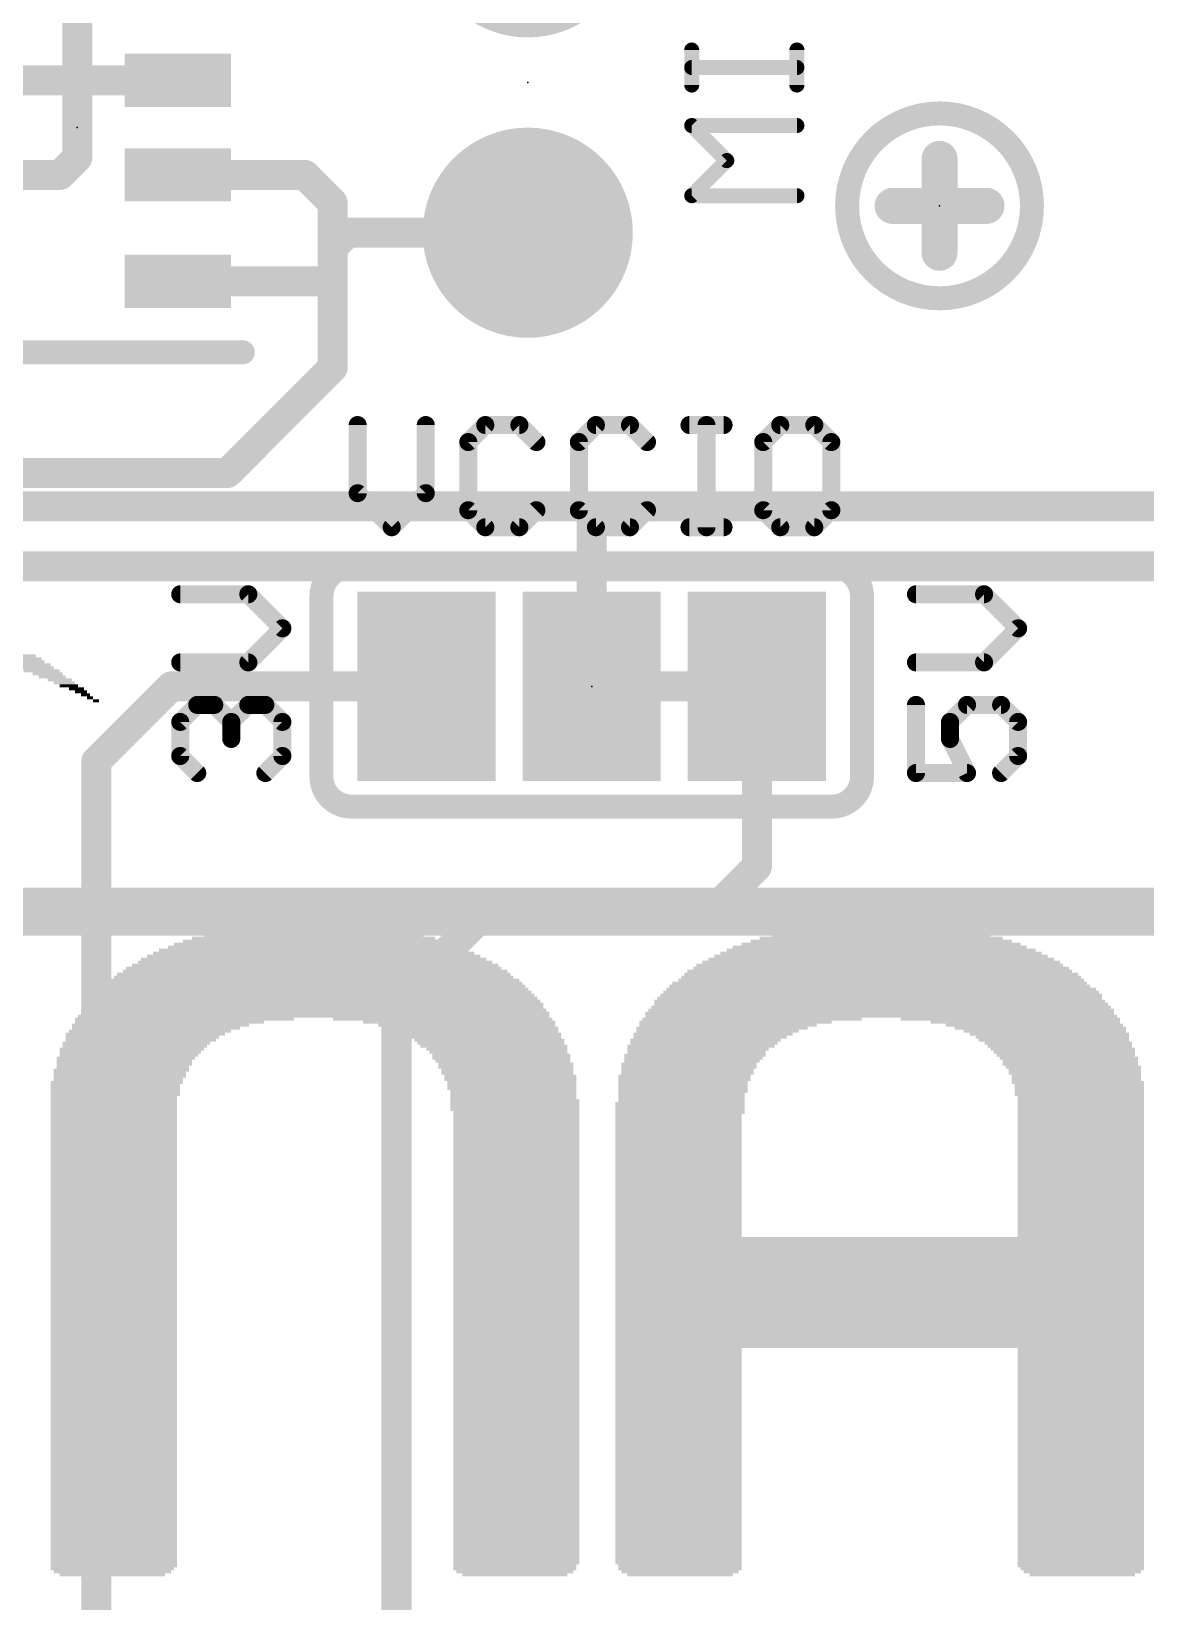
# Model space of a CAD drawing. Extents: x -0.1 to 68.7, y -0.1 to 53.5.
# Drawn here: x 35.01 to 44.44, y 7.88 to 21.16 of the extents above; entities that cross this region are included whole.
import ezdxf

# ---------------------------------------------------------------- set-up
doc = ezdxf.new("R2010")
doc.units = 0
for name, color, linetype in [('1', 12, 'CONTINUOUS'), ('16', 132, 'CONTINUOUS'), ('17', 110, 'CONTINUOUS'), ('21', 40, 'CONTINUOUS'), ('23', 53, 'CONTINUOUS')]:
    doc.layers.add(name, color=color, linetype=linetype)

# ---------------------------------------------------------------- blocks, each defined once
blk = doc.blocks.new('RECT')
blk.add_solid([(-0.5, -0.5), (0.5, -0.5), (-0.5, 0.5), (0.5, 0.5)])
blk = doc.blocks.new('ROUNDP')
at = {"const_width": 0.5}
blk.add_lwpolyline([(0, -0.25, 1), (0, 0.25, 1), (0, -0.25)], format="xyb", dxfattribs=at)

msp = doc.modelspace()

# ---------------------------------------------------------------- linework, layer by layer
at = {"layer": '1', "const_width": 0.254}
for points in [[(35.4, 20.728), (35.4, 21.49)], [(34.55, 20.747), (35.381, 20.747)], [(35.381, 20.747), (35.4, 20.728)], [(35.419, 20.747), (35.4, 20.728)], [(35.4, 20.093), (35.4, 20.728)], [(36.25, 20.747), (35.419, 20.747)], [(35.254, 19.947), (35.4, 20.093)], [(34.55, 19.947), (35.254, 19.947)], [(36.25, 19.947), (37.324, 19.947)], [(37.559, 19.712), (37.324, 19.947)], [(37.559, 19.331), (37.559, 19.712)], [(37.686, 19.458), (37.559, 19.331)], [(39.21, 19.458), (37.686, 19.458)], [(37.559, 19.077), (37.559, 19.331)], [(36.25, 19.047), (37.529, 19.047)], [(37.529, 19.047), (37.559, 19.077)], [(37.559, 18.315), (37.559, 19.077)], [(36.67, 17.426), (37.559, 18.315)], [(29.177, 17.426), (36.67, 17.426)], [(39.751, 17.018), (39.878, 17.145)], [(39.878, 17.145), (46.101, 17.145)], [(39.751, 15.621), (39.751, 17.018)], [(35.56, 14.986), (36.195, 15.621)], [(36.195, 15.621), (38.354, 15.621)], [(39.878, 15.621), (41.275, 15.621)], [(41.148, 14.097), (41.148, 15.621)], [(35.56, 6.35), (35.56, 14.986)], [(40.767, 13.716), (41.148, 14.097)], [(38.1, 12.954), (38.862, 13.716)], [(38.862, 13.716), (40.767, 13.716)], [(38.1, 6.35), (38.1, 12.954)]]:
    msp.add_lwpolyline(points, dxfattribs=at)
at = {"layer": '1', "const_width": 0.127}
for points in [[(35.4259, 20.7919, 1), (35.3361, 20.7021)], [(35.4635, 20.728, 1), (35.3365, 20.728)], [(35.419, 20.8105, 1), (35.419, 20.6835)], [(35.4639, 20.7021, 1), (35.3741, 20.7919)], [(35.381, 20.6835, 1), (35.381, 20.8105)], [(36.25, 20.6835, 1), (36.25, 20.8105)], [(35.3551, 20.7729, 1), (35.4449, 20.6831)], [(35.3365, 20.728, 1), (35.4635, 20.728)], [(35.3551, 20.6831, 1), (35.4449, 20.7729)], [(35.4449, 20.0481, 1), (35.3551, 20.1379)], [(35.2091, 19.9919, 1), (35.2989, 19.9021)], [(35.254, 19.8835, 1), (35.254, 20.0105)], [(35.3365, 20.093, 1), (35.4635, 20.093)], [(36.25, 20.0105, 1), (36.25, 19.8835)], [(37.3689, 19.9919, 1), (37.2791, 19.9021)], [(37.324, 19.8835, 1), (37.324, 20.0105)], [(37.6225, 19.712, 1), (37.4955, 19.712)], [(37.5141, 19.6671, 1), (37.6039, 19.7569)], [(37.686, 19.5215, 1), (37.686, 19.3945)], [(37.7309, 19.4131, 1), (37.6411, 19.5029)], [(39.21, 19.3945, 1), (39.21, 19.5215)], [(37.6225, 19.331, 1), (37.4955, 19.331)], [(37.5141, 19.3759, 1), (37.6039, 19.2861)], [(37.4955, 19.331, 1), (37.6225, 19.331)], [(36.25, 19.1105, 1), (36.25, 18.9835)], [(37.4841, 19.0919, 1), (37.5739, 19.0021)], [(37.6225, 19.077, 1), (37.4955, 19.077)], [(37.4955, 19.077, 1), (37.6225, 19.077)], [(37.6039, 19.0321, 1), (37.5141, 19.1219)], [(37.529, 18.9835, 1), (37.529, 19.1105)], [(37.4955, 18.315, 1), (37.6225, 18.315)], [(37.6039, 18.2701, 1), (37.5141, 18.3599)], [(36.6251, 17.4709, 1), (36.7149, 17.3811)], [(36.67, 17.3625, 1), (36.67, 17.4895)], [(39.878, 17.2085, 1), (39.878, 17.0815)], [(39.9229, 17.1001, 1), (39.8331, 17.1899)], [(39.8145, 17.018, 1), (39.6875, 17.018)], [(39.7061, 17.0629, 1), (39.7959, 16.9731)], [(36.195, 15.6845, 1), (36.195, 15.5575)], [(36.2399, 15.5761, 1), (36.1501, 15.6659)], [(38.354, 15.5575, 1), (38.354, 15.6845)], [(39.6875, 15.621, 1), (39.8145, 15.621)], [(39.878, 15.6845, 1), (39.878, 15.5575)], [(41.2115, 15.621, 1), (41.0845, 15.621)], [(41.275, 15.5575, 1), (41.275, 15.6845)], [(35.6235, 14.986, 1), (35.4965, 14.986)], [(35.5151, 15.0309, 1), (35.6049, 14.9411)], [(41.1929, 14.0521, 1), (41.1031, 14.1419)], [(41.0845, 14.097, 1), (41.2115, 14.097)], [(38.862, 13.7795, 1), (38.862, 13.6525)], [(38.9069, 13.6711, 1), (38.8171, 13.7609)], [(40.7221, 13.7609, 1), (40.8119, 13.6711)], [(40.767, 13.6525, 1), (40.767, 13.7795)], [(38.1635, 12.954, 1), (38.0365, 12.954)], [(38.0551, 12.9989, 1), (38.1449, 12.9091)]]:
    msp.add_lwpolyline(points, format="xyb", dxfattribs=at)
at = {"layer": '16'}
for points, const_width in [([(49.53, 17.145), (29.845, 17.145)], 0.254), ([(47.117, 16.637), (29.591, 16.637)], 0.254), ([(58.801, 13.716), (32.385, 13.716)], 0.4064)]:
    msp.add_lwpolyline(points, dxfattribs=dict(at, const_width=const_width))
at = {"layer": '21'}
for points, const_width in [([(40.5967, 20.7067), (40.5967, 21.0032)], 0.127), ([(41.4865, 20.7067), (41.4865, 21.0032)], 0.127), ([(41.4865, 20.855), (40.5967, 20.855)], 0.127), ([(40.8933, 20.0677), (40.5967, 20.3643)], 0.127), ([(40.5967, 20.3643), (41.4865, 20.3643)], 0.127), ([(42.693, 19.2882), (42.693, 20.0819)], 0.3048), ([(40.5967, 19.7711), (40.8933, 20.0677)], 0.127), ([(41.4865, 19.7711), (40.5967, 19.7711)], 0.127), ([(43.0898, 19.685), (42.2962, 19.685)], 0.3048), ([(36.8, 18.447), (34, 18.447)], 0.2032), ([(37.7713, 17.8315), (37.7713, 17.2553)], 0.1524), ([(38.3475, 17.2553), (38.3475, 17.8315)], 0.1524), ([(38.8509, 17.8315), (38.7068, 17.6875)], 0.1524), ([(39.139, 17.8315), (38.8509, 17.8315)], 0.1524), ([(39.2831, 17.6875), (39.139, 17.8315)], 0.1524), ([(39.7864, 17.8315), (39.6424, 17.6875)], 0.1524), ([(40.0745, 17.8315), (39.7864, 17.8315)], 0.1524), ([(40.2186, 17.6875), (40.0745, 17.8315)], 0.1524), ([(40.5779, 17.8315), (40.866, 17.8315)], 0.1524), ([(40.7219, 16.9672), (40.7219, 17.8315)], 0.1524), ([(41.3456, 17.8315), (41.2016, 17.6875)], 0.1524), ([(41.6337, 17.8315), (41.3456, 17.8315)], 0.1524), ([(41.7778, 17.6875), (41.6337, 17.8315)], 0.1524), ([(38.7068, 17.6875), (38.7068, 17.1113)], 0.1524), ([(39.6424, 17.6875), (39.6424, 17.1113)], 0.1524), ([(41.2016, 17.6875), (41.2016, 17.1113)], 0.1524), ([(41.7778, 17.1113), (41.7778, 17.6875)], 0.1524), ([(37.7713, 17.2553), (38.0594, 16.9672)], 0.1524), ([(38.0594, 16.9672), (38.3475, 17.2553)], 0.1524), ([(38.7068, 17.1113), (38.8509, 16.9672)], 0.1524), ([(39.139, 16.9672), (39.2831, 17.1113)], 0.1524), ([(39.6424, 17.1113), (39.7864, 16.9672)], 0.1524), ([(40.0745, 16.9672), (40.2186, 17.1113)], 0.1524), ([(41.2016, 17.1113), (41.3456, 16.9672)], 0.1524), ([(41.6337, 16.9672), (41.7778, 17.1113)], 0.1524), ([(38.8509, 16.9672), (39.139, 16.9672)], 0.1524), ([(39.7864, 16.9672), (40.0745, 16.9672)], 0.1524), ([(40.5779, 16.9672), (40.866, 16.9672)], 0.1524), ([(41.3456, 16.9672), (41.6337, 16.9672)], 0.1524), ([(37.719, 16.637), (41.783, 16.637)], 0.2032), ([(36.8467, 16.4004), (36.2705, 16.4004)], 0.1524), ([(37.1348, 16.1123), (36.8467, 16.4004)], 0.1524), ([(37.465, 16.383), (37.465, 14.859)], 0.2032), ([(42.037, 16.383), (42.037, 14.859)], 0.2032), ([(43.0697, 16.4004), (42.4935, 16.4004)], 0.1524), ([(43.3578, 16.1123), (43.0697, 16.4004)], 0.1524), ([(36.8467, 15.8242), (37.1348, 16.1123)], 0.1524), ([(43.0697, 15.8242), (43.3578, 16.1123)], 0.1524), ([(36.2705, 15.8242), (36.8467, 15.8242)], 0.1524), ([(42.4935, 15.8242), (43.0697, 15.8242)], 0.1524), ([(36.2705, 15.3209), (36.4145, 15.4649)], 0.1524), ([(36.4145, 15.4649), (36.5586, 15.4649)], 0.1524), ([(36.5586, 15.4649), (36.7026, 15.3209)], 0.1524), ([(36.7026, 15.3209), (36.8467, 15.4649)], 0.1524), ([(36.8467, 15.4649), (36.9907, 15.4649)], 0.1524), ([(36.9907, 15.4649), (37.1348, 15.3209)], 0.1524), ([(42.4935, 15.4649), (42.4935, 14.8887)], 0.1524), ([(42.7816, 15.3209), (42.9256, 15.4649)], 0.1524), ([(42.9256, 15.4649), (43.2137, 15.4649)], 0.1524), ([(43.2137, 15.4649), (43.3578, 15.3209)], 0.1524), ([(36.2705, 15.0327), (36.2705, 15.3209)], 0.1524), ([(36.7026, 15.3209), (36.7026, 15.1768)], 0.1524), ([(37.1348, 15.3209), (37.1348, 15.0327)], 0.1524), ([(42.7816, 15.1768), (42.7816, 15.3209)], 0.1524), ([(43.3578, 15.3209), (43.3578, 15.0327)], 0.1524), ([(42.9256, 14.8887), (42.7816, 15.1768)], 0.1524), ([(36.4145, 14.8887), (36.2705, 15.0327)], 0.1524), ([(37.1348, 15.0327), (36.9907, 14.8887)], 0.1524), ([(43.3578, 15.0327), (43.2137, 14.8887)], 0.1524), ([(42.4935, 14.8887), (42.9256, 14.8887)], 0.1524), ([(41.783, 14.605), (37.719, 14.605)], 0.2032)]:
    msp.add_lwpolyline(points, dxfattribs=dict(at, const_width=const_width))
for points, const_width in [([(40.6285, 21.0032, 1), (40.565, 21.0032)], 0.0635), ([(41.5183, 21.0032, 1), (41.4547, 21.0032)], 0.0635), ([(40.5967, 20.8867, 1), (40.5967, 20.8232)], 0.0635), ([(41.4865, 20.8232, 1), (41.4865, 20.8867)], 0.0635), ([(40.565, 20.7067, 1), (40.6285, 20.7067)], 0.0635), ([(41.4547, 20.7067, 1), (41.5183, 20.7067)], 0.0635), ([(42.693, 18.9033, 1), (42.693, 20.4667, 1), (42.693, 18.9033)], 0.2032), ([(40.5967, 20.3961, 1), (40.5967, 20.3326)], 0.0635), ([(40.6192, 20.3868, 1), (40.5743, 20.3419)], 0.0635), ([(41.4865, 20.3326, 1), (41.4865, 20.3961)], 0.0635), ([(42.7692, 20.0819, 1), (42.6168, 20.0819)], 0.1524), ([(40.9158, 20.0453, 1), (40.8709, 20.0902)], 0.0635), ([(40.8709, 20.0453, 1), (40.9158, 20.0902)], 0.0635), ([(40.5967, 19.8029, 1), (40.5967, 19.7394)], 0.0635), ([(40.5743, 19.7936, 1), (40.6192, 19.7487)], 0.0635), ([(41.4865, 19.7394, 1), (41.4865, 19.8029)], 0.0635), ([(42.2962, 19.7612, 1), (42.2962, 19.6088)], 0.1524), ([(43.0898, 19.6088, 1), (43.0898, 19.7612)], 0.1524), ([(42.6168, 19.2882, 1), (42.7692, 19.2882)], 0.1524), ([(36.8, 18.3962, 1), (36.8, 18.4978)], 0.1016), ([(37.8094, 17.8315, 1), (37.7332, 17.8315)], 0.0762), ([(38.3856, 17.8315, 1), (38.3094, 17.8315)], 0.0762), ([(38.8509, 17.8696, 1), (38.8509, 17.7934)], 0.0762), ([(38.8778, 17.8046, 1), (38.824, 17.8585)], 0.0762), ([(39.166, 17.8585, 1), (39.1121, 17.8046)], 0.0762), ([(39.139, 17.7934, 1), (39.139, 17.8696)], 0.0762), ([(39.7864, 17.8696, 1), (39.7864, 17.7934)], 0.0762), ([(39.8134, 17.8046, 1), (39.7595, 17.8585)], 0.0762), ([(40.1015, 17.8585, 1), (40.0476, 17.8046)], 0.0762), ([(40.0745, 17.7934, 1), (40.0745, 17.8696)], 0.0762), ([(40.5779, 17.8696, 1), (40.5779, 17.7934)], 0.0762), ([(40.76, 17.8315, 1), (40.6838, 17.8315)], 0.0762), ([(40.866, 17.7934, 1), (40.866, 17.8696)], 0.0762), ([(41.3456, 17.8696, 1), (41.3456, 17.7934)], 0.0762), ([(41.3726, 17.8046, 1), (41.3187, 17.8585)], 0.0762), ([(41.6607, 17.8585, 1), (41.6068, 17.8046)], 0.0762), ([(41.6337, 17.7934, 1), (41.6337, 17.8696)], 0.0762), ([(38.7449, 17.6875, 1), (38.6687, 17.6875)], 0.0762), ([(38.6799, 17.7144, 1), (38.7338, 17.6605)], 0.0762), ([(39.2561, 17.6605, 1), (39.31, 17.7144)], 0.0762), ([(39.6154, 17.7144, 1), (39.6693, 17.6605)], 0.0762), ([(39.6805, 17.6875, 1), (39.6043, 17.6875)], 0.0762), ([(40.1916, 17.6605, 1), (40.2455, 17.7144)], 0.0762), ([(41.1746, 17.7144, 1), (41.2285, 17.6605)], 0.0762), ([(41.2397, 17.6875, 1), (41.1635, 17.6875)], 0.0762), ([(41.8159, 17.6875, 1), (41.7397, 17.6875)], 0.0762), ([(41.7508, 17.6605, 1), (41.8047, 17.7144)], 0.0762), ([(37.7983, 17.2823, 1), (37.7444, 17.2284)], 0.0762), ([(37.7332, 17.2553, 1), (37.8094, 17.2553)], 0.0762), ([(38.3094, 17.2553, 1), (38.3856, 17.2553)], 0.0762), ([(38.3745, 17.2284, 1), (38.3206, 17.2823)], 0.0762), ([(38.7338, 17.1382, 1), (38.6799, 17.0843)], 0.0762), ([(38.6687, 17.1113, 1), (38.7449, 17.1113)], 0.0762), ([(39.31, 17.0843, 1), (39.2561, 17.1382)], 0.0762), ([(39.6693, 17.1382, 1), (39.6154, 17.0843)], 0.0762), ([(39.6043, 17.1113, 1), (39.6805, 17.1113)], 0.0762), ([(40.2455, 17.0843, 1), (40.1916, 17.1382)], 0.0762), ([(41.2285, 17.1382, 1), (41.1746, 17.0843)], 0.0762), ([(41.1635, 17.1113, 1), (41.2397, 17.1113)], 0.0762), ([(41.7397, 17.1113, 1), (41.8159, 17.1113)], 0.0762), ([(41.8047, 17.0843, 1), (41.7508, 17.1382)], 0.0762), ([(38.0325, 16.9941, 1), (38.0864, 16.9403)], 0.0762), ([(38.0325, 16.9403, 1), (38.0864, 16.9941)], 0.0762), ([(38.8509, 17.0053, 1), (38.8509, 16.9291)], 0.0762), ([(38.824, 16.9403, 1), (38.8778, 16.9941)], 0.0762), ([(39.1121, 16.9941, 1), (39.166, 16.9403)], 0.0762), ([(39.139, 16.9291, 1), (39.139, 17.0053)], 0.0762), ([(39.7864, 17.0053, 1), (39.7864, 16.9291)], 0.0762), ([(39.7595, 16.9403, 1), (39.8134, 16.9941)], 0.0762), ([(40.0476, 16.9941, 1), (40.1015, 16.9403)], 0.0762), ([(40.0745, 16.9291, 1), (40.0745, 17.0053)], 0.0762), ([(40.5779, 17.0053, 1), (40.5779, 16.9291)], 0.0762), ([(40.6838, 16.9672, 1), (40.76, 16.9672)], 0.0762), ([(40.866, 16.9291, 1), (40.866, 17.0053)], 0.0762), ([(41.3456, 17.0053, 1), (41.3456, 16.9291)], 0.0762), ([(41.3187, 16.9403, 1), (41.3726, 16.9941)], 0.0762), ([(41.6068, 16.9941, 1), (41.6607, 16.9403)], 0.0762), ([(41.6337, 16.9291, 1), (41.6337, 17.0053)], 0.0762), ([(37.719, 16.637, 0.4142), (37.465, 16.383)], 0.2032), ([(37.719, 16.6878, 1), (37.719, 16.5862)], 0.1016), ([(37.719, 16.5862, 1), (37.719, 16.6878)], 0.1016), ([(42.037, 16.383, 0.4142), (41.783, 16.637)], 0.2032), ([(41.783, 16.6878, 1), (41.783, 16.5862)], 0.1016), ([(41.783, 16.5862, 1), (41.783, 16.6878)], 0.1016), ([(36.2705, 16.4385, 1), (36.2705, 16.3623)], 0.0762), ([(36.8736, 16.4274, 1), (36.8197, 16.3735)], 0.0762), ([(36.8467, 16.3623, 1), (36.8467, 16.4385)], 0.0762), ([(37.5158, 16.383, 1), (37.4142, 16.383)], 0.1016), ([(42.0878, 16.383, 1), (41.9862, 16.383)], 0.1016), ([(42.4935, 16.4385, 1), (42.4935, 16.3623)], 0.0762), ([(43.0966, 16.4274, 1), (43.0427, 16.3735)], 0.0762), ([(43.0697, 16.3623, 1), (43.0697, 16.4385)], 0.0762), ([(37.4142, 16.383, 1), (37.5158, 16.383)], 0.1016), ([(41.9862, 16.383, 1), (42.0878, 16.383)], 0.1016), ([(37.1617, 16.0854, 1), (37.1079, 16.1393)], 0.0762), ([(37.1079, 16.0854, 1), (37.1617, 16.1393)], 0.0762), ([(43.3847, 16.0854, 1), (43.3309, 16.1393)], 0.0762), ([(43.3309, 16.0854, 1), (43.3847, 16.1393)], 0.0762), ([(36.2705, 15.8623, 1), (36.2705, 15.7861)], 0.0762), ([(36.8197, 15.8511, 1), (36.8736, 15.7973)], 0.0762), ([(36.8467, 15.7861, 1), (36.8467, 15.8623)], 0.0762), ([(42.4935, 15.8623, 1), (42.4935, 15.7861)], 0.0762), ([(43.0427, 15.8511, 1), (43.0966, 15.7973)], 0.0762), ([(43.0697, 15.7861, 1), (43.0697, 15.8623)], 0.0762), ([(36.4145, 15.503, 1), (36.4145, 15.4268)], 0.0762), ([(36.4415, 15.438, 1), (36.3876, 15.4918)], 0.0762), ([(36.5855, 15.4918, 1), (36.5316, 15.438)], 0.0762), ([(36.5586, 15.4268, 1), (36.5586, 15.503)], 0.0762), ([(36.8467, 15.503, 1), (36.8467, 15.4268)], 0.0762), ([(36.8736, 15.438, 1), (36.8197, 15.4918)], 0.0762), ([(37.0177, 15.4918, 1), (36.9638, 15.438)], 0.0762), ([(36.9907, 15.4268, 1), (36.9907, 15.503)], 0.0762), ([(42.5316, 15.4649, 1), (42.4554, 15.4649)], 0.0762), ([(42.9256, 15.503, 1), (42.9256, 15.4268)], 0.0762), ([(42.9526, 15.438, 1), (42.8987, 15.4918)], 0.0762), ([(43.2407, 15.4918, 1), (43.1868, 15.438)], 0.0762), ([(43.2137, 15.4268, 1), (43.2137, 15.503)], 0.0762), ([(36.2435, 15.3478, 1), (36.2974, 15.2939)], 0.0762), ([(36.3086, 15.3209, 1), (36.2324, 15.3209)], 0.0762), ([(36.7407, 15.3209, 1), (36.6645, 15.3209)], 0.0762), ([(36.6757, 15.3478, 1), (36.7296, 15.2939)], 0.0762), ([(36.6757, 15.2939, 1), (36.7296, 15.3478)], 0.0762), ([(37.1729, 15.3209, 1), (37.0967, 15.3209)], 0.0762), ([(37.1079, 15.2939, 1), (37.1617, 15.3478)], 0.0762), ([(42.7546, 15.3478, 1), (42.8085, 15.2939)], 0.0762), ([(42.8197, 15.3209, 1), (42.7435, 15.3209)], 0.0762), ([(43.3959, 15.3209, 1), (43.3197, 15.3209)], 0.0762), ([(43.3309, 15.2939, 1), (43.3847, 15.3478)], 0.0762), ([(36.6645, 15.1768, 1), (36.7407, 15.1768)], 0.0762), ([(42.8157, 15.1938, 1), (42.7475, 15.1598)], 0.0762), ([(42.7435, 15.1768, 1), (42.8197, 15.1768)], 0.0762), ([(36.2974, 15.0597, 1), (36.2435, 15.0058)], 0.0762), ([(36.2324, 15.0327, 1), (36.3086, 15.0327)], 0.0762), ([(37.0967, 15.0327, 1), (37.1729, 15.0327)], 0.0762), ([(37.1617, 15.0058, 1), (37.1079, 15.0597)], 0.0762), ([(43.3197, 15.0327, 1), (43.3959, 15.0327)], 0.0762), ([(43.3847, 15.0058, 1), (43.3309, 15.0597)], 0.0762), ([(36.3876, 14.8617, 1), (36.4415, 14.9156)], 0.0762), ([(36.9638, 14.9156, 1), (37.0177, 14.8617)], 0.0762), ([(37.465, 14.859, 0.4142), (37.719, 14.605)], 0.2032), ([(37.5158, 14.859, 1), (37.4142, 14.859)], 0.1016), ([(37.4142, 14.859, 1), (37.5158, 14.859)], 0.1016), ([(41.783, 14.605, 0.4142), (42.037, 14.859)], 0.2032), ([(42.0878, 14.859, 1), (41.9862, 14.859)], 0.1016), ([(41.9862, 14.859, 1), (42.0878, 14.859)], 0.1016), ([(42.4935, 14.9268, 1), (42.4935, 14.8506)], 0.0762), ([(42.4554, 14.8887, 1), (42.5316, 14.8887)], 0.0762), ([(42.8916, 14.8716, 1), (42.9597, 14.9057)], 0.0762), ([(42.9256, 14.8506, 1), (42.9256, 14.9268)], 0.0762), ([(43.1868, 14.9156, 1), (43.2407, 14.8617)], 0.0762), ([(37.719, 14.6558, 1), (37.719, 14.5542)], 0.1016), ([(37.719, 14.5542, 1), (37.719, 14.6558)], 0.1016), ([(41.783, 14.6558, 1), (41.783, 14.5542)], 0.1016), ([(41.783, 14.5542, 1), (41.783, 14.6558)], 0.1016)]:
    msp.add_lwpolyline(points, format="xyb", dxfattribs=dict(at, const_width=const_width))
at = {"layer": '23'}
for p in [(39.21, 20.728), (35.4, 20.347), (42.693, 19.685), (39.751, 15.621)]:
    msp.add_point(p, dxfattribs=at)

# ---------------------------------------------------------------- block references
at = {"layer": '1'}
for p, xscale, yscale, rotation in [((36.25, 20.747), 0.45, 0.9, 90), ((36.25, 19.947), 0.45, 0.9, 90), ((36.25, 19.047), 0.45, 0.9, 90), ((38.354, 15.621), 1.1684, 1.6002, 180), ((39.751, 15.621), 1.1684, 1.6002, 180), ((41.148, 15.621), 1.1684, 1.6002, 180)]:
    msp.add_blockref('RECT', p, dxfattribs=dict(at, xscale=xscale, yscale=yscale, rotation=rotation))
at = {"layer": '17', "xscale": 1.778, "yscale": 1.778, "rotation": 180}
for p in [(39.21, 21.998), (39.21, 21.998), (39.21, 19.458), (39.21, 19.458)]:
    msp.add_blockref('ROUNDP', p, dxfattribs=at)
at = {"layer": '21', "yscale": 0.0254}
for p, xscale in [((34.8332, 15.8798), 0.4318), ((34.8967, 15.8544), 0.4064), ((34.9348, 15.829), 0.381), ((34.9983, 15.8036), 0.3556), ((35.0491, 15.7782), 0.3048), ((35.0999, 15.7528), 0.3048), ((35.1507, 15.7274), 0.254), ((35.1888, 15.702), 0.2286), ((35.2523, 15.6766), 0.2032), ((35.2904, 15.6512), 0.1778), ((35.3285, 15.6258), 0.1524), ((35.392, 15.6004), 0.127), ((35.4301, 15.575), 0.1016), ((35.4682, 15.5496), 0.0762), ((35.5063, 15.5242), 0.0508), ((35.5571, 15.4988), 0.0508), ((37.3986, 13.543), 1.651), ((37.3986, 13.5684), 1.397), ((37.3986, 13.5938), 1.0414), ((37.3986, 13.6192), 0.4826), ((42.1992, 13.543), 1.651), ((42.1992, 13.5684), 1.397), ((42.1992, 13.5938), 1.0414), ((42.1992, 13.6192), 0.4826), ((37.4113, 13.416), 2.4892), ((37.3986, 13.4414), 2.3622), ((37.3986, 13.4668), 2.2098), ((37.3986, 13.4922), 2.0574), ((37.3986, 13.5176), 1.8542), ((42.1865, 13.416), 2.4892), ((42.1992, 13.4414), 2.3622), ((42.1992, 13.4668), 2.2098), ((42.1992, 13.4922), 2.0574), ((42.1992, 13.5176), 1.8542), ((37.4113, 13.289), 2.9972), ((37.3986, 13.3144), 2.921), ((37.3986, 13.3398), 2.8194), ((37.3986, 13.3652), 2.7178), ((37.3986, 13.3906), 2.6162), ((42.1992, 13.289), 3.0226), ((42.1992, 13.3144), 2.921), ((42.1992, 13.3398), 2.8194), ((42.1992, 13.3652), 2.7178), ((42.1992, 13.3906), 2.6162), ((37.4113, 13.1366), 3.4544), ((37.3986, 13.162), 3.3782), ((37.3986, 13.1874), 3.3274), ((37.4113, 13.2128), 3.2512), ((37.3986, 13.2382), 3.175), ((37.4113, 13.2636), 3.0988), ((42.1992, 13.1366), 3.429), ((42.1992, 13.162), 3.3782), ((42.1992, 13.1874), 3.3274), ((42.1865, 13.2128), 3.2512), ((42.1992, 13.2382), 3.175), ((42.1865, 13.2636), 3.0988), ((37.4113, 13.0096), 3.7084), ((37.4113, 13.035), 3.6576), ((37.4113, 13.0604), 3.6068), ((37.4113, 13.0858), 3.556), ((37.4113, 13.1112), 3.5052), ((42.1992, 13.0096), 3.7338), ((42.1992, 13.035), 3.683), ((42.1992, 13.0604), 3.6322), ((42.1865, 13.0858), 3.556), ((42.1865, 13.1112), 3.5052), ((37.3986, 12.8826), 3.937), ((37.3986, 12.908), 3.8862), ((37.4113, 12.9334), 3.8608), ((37.4113, 12.9588), 3.81), ((37.4113, 12.9842), 3.7592), ((42.1992, 12.8826), 3.937), ((42.1992, 12.908), 3.8862), ((42.1865, 12.9588), 3.81), ((42.1992, 12.9334), 3.8354), ((42.1865, 12.9842), 3.7592), ((36.1032, 12.7556), 1.4986), ((36.3064, 12.8064), 1.8542), ((36.1794, 12.781), 1.6002), ((37.3986, 12.8318), 3.9878), ((37.4113, 12.8572), 3.9624), ((38.4908, 12.8064), 1.8542), ((38.6305, 12.781), 1.6256), ((38.694, 12.7556), 1.4986), ((40.9673, 12.781), 1.6256), ((40.9038, 12.7556), 1.4986), ((41.107, 12.8064), 1.8542), ((42.1865, 12.8572), 3.9624), ((42.1992, 12.8318), 3.9878), ((43.2914, 12.8064), 1.8542), ((43.4184, 12.781), 1.6002), ((43.4946, 12.7556), 1.4986), ((35.9, 12.6032), 1.2446), ((35.9762, 12.6794), 1.3462), ((35.9508, 12.654), 1.2954), ((35.9381, 12.6286), 1.27), ((36.0143, 12.7048), 1.3716), ((36.0651, 12.7302), 1.4224), ((38.7448, 12.7302), 1.4478), ((38.7829, 12.7048), 1.3716), ((38.821, 12.6794), 1.3462), ((38.8464, 12.654), 1.2954), ((38.8845, 12.6286), 1.27), ((38.8972, 12.6032), 1.2446), ((40.7133, 12.6286), 1.27), ((40.7006, 12.6032), 1.2446), ((40.7768, 12.6794), 1.3462), ((40.7514, 12.654), 1.2954), ((40.853, 12.7302), 1.4478), ((40.8149, 12.7048), 1.3716), ((43.5454, 12.7302), 1.4478), ((43.5835, 12.7048), 1.3716), ((43.6216, 12.6794), 1.3462), ((43.647, 12.654), 1.2954), ((43.6597, 12.6286), 1.27), ((43.6978, 12.6032), 1.2446), ((35.8111, 12.4762), 1.1684), ((35.8619, 12.5524), 1.2192), ((35.8492, 12.527), 1.1938), ((35.8365, 12.5016), 1.1684), ((35.8873, 12.5778), 1.2192), ((38.9226, 12.5778), 1.2446), ((38.948, 12.5524), 1.1938), ((38.9607, 12.527), 1.1684), ((38.9861, 12.5016), 1.1684), ((38.9861, 12.4762), 1.1684), ((40.6244, 12.5016), 1.1938), ((40.6117, 12.4762), 1.1684), ((40.6752, 12.5778), 1.2446), ((40.6498, 12.5524), 1.1938), ((40.6371, 12.527), 1.1684), ((43.7105, 12.5778), 1.2192), ((43.7359, 12.5524), 1.2192), ((43.7486, 12.527), 1.1938), ((43.7613, 12.5016), 1.1684), ((43.7867, 12.4762), 1.1684), ((35.773, 12.3746), 1.143), ((35.7603, 12.3492), 1.1176), ((35.7984, 12.4508), 1.143), ((35.7984, 12.4254), 1.143), ((35.7857, 12.4), 1.1176), ((38.9988, 12.4508), 1.143), ((39.0242, 12.4254), 1.143), ((39.0242, 12.4), 1.143), ((39.0369, 12.3746), 1.1176), ((39.0369, 12.3492), 1.1176), ((40.5736, 12.4254), 1.143), ((40.5736, 12.4), 1.143), ((40.5609, 12.3746), 1.1176), ((40.5609, 12.3492), 1.1176), ((40.599, 12.4508), 1.143), ((43.7994, 12.4508), 1.143), ((43.7994, 12.4254), 1.143), ((43.8248, 12.4), 1.143), ((43.8375, 12.3746), 1.1176), ((43.8375, 12.3492), 1.1176), ((35.7349, 12.273), 1.1176), ((35.7222, 12.2476), 1.0922), ((35.7222, 12.2222), 1.0922), ((35.7603, 12.3238), 1.1176), ((35.7476, 12.2984), 1.0922), ((39.0623, 12.3238), 1.1176), ((39.0623, 12.2984), 1.1176), ((39.075, 12.273), 1.0922), ((39.075, 12.2476), 1.0922), ((39.075, 12.2222), 1.0922), ((40.5355, 12.3238), 1.1176), ((40.5355, 12.2984), 1.1176), ((40.5228, 12.273), 1.0922), ((40.5228, 12.2476), 1.0922), ((40.5228, 12.2222), 1.0922), ((43.8502, 12.3238), 1.0922), ((43.8502, 12.2984), 1.0922), ((43.8629, 12.273), 1.1176), ((43.8756, 12.2476), 1.0922), ((43.8756, 12.2222), 1.0922), ((35.7222, 12.1968), 1.0922), ((35.7222, 12.1714), 1.0922), ((35.7095, 12.146), 1.0668), ((35.7095, 12.1206), 1.0668), ((35.7095, 12.0952), 1.0668), ((39.0877, 12.1968), 1.0668), ((39.0877, 12.1714), 1.0668), ((39.0877, 12.146), 1.0668), ((39.1004, 12.1206), 1.0922), ((39.1004, 12.0952), 1.0922), ((40.4974, 12.0952), 1.0922), ((40.5228, 12.1968), 1.0922), ((40.5101, 12.1714), 1.0668), ((40.5101, 12.146), 1.0668), ((40.5101, 12.1206), 1.0668), ((43.8756, 12.1968), 1.0922), ((43.8756, 12.1714), 1.0922), ((43.8883, 12.146), 1.0668), ((43.8883, 12.1206), 1.0668), ((43.8883, 12.0952), 1.0668), ((35.7095, 12.0698), 1.0668), ((35.7095, 12.0444), 1.0668), ((35.7095, 12.019), 1.0668), ((35.7095, 11.9936), 1.0668), ((35.7095, 11.9682), 1.0668), ((35.7095, 11.9428), 1.0668), ((39.1004, 12.0698), 1.0922), ((39.1004, 12.0444), 1.0922), ((39.1131, 12.019), 1.0668), ((39.1131, 11.9936), 1.0668), ((39.1131, 11.9682), 1.0668), ((39.1131, 11.9428), 1.0668), ((40.4974, 12.0698), 1.0922), ((40.4974, 12.0444), 1.0922), ((40.4974, 12.019), 1.0922), ((40.4847, 11.9936), 1.0668), ((40.4847, 11.9682), 1.0668), ((40.4847, 11.9428), 1.0668), ((43.8883, 12.0698), 1.0668), ((43.8883, 12.0444), 1.0668), ((43.8883, 12.019), 1.0668), ((43.8883, 11.9936), 1.0668), ((43.8883, 11.9682), 1.0668), ((43.8883, 11.9428), 1.0668), ((35.7095, 11.9174), 1.0668), ((35.7095, 11.892), 1.0668), ((35.7095, 11.8666), 1.0668), ((35.7095, 11.8412), 1.0668), ((35.7095, 11.8158), 1.0668), ((39.1131, 11.9174), 1.0668), ((39.1131, 11.892), 1.0668), ((39.1131, 11.8666), 1.0668), ((39.1131, 11.8412), 1.0668), ((39.1131, 11.8158), 1.0668), ((40.4847, 11.9174), 1.0668), ((40.4847, 11.892), 1.0668), ((40.4847, 11.8666), 1.0668), ((40.4847, 11.8412), 1.0668), ((40.4847, 11.8158), 1.0668), ((43.8883, 11.9174), 1.0668), ((43.8883, 11.892), 1.0668), ((43.8883, 11.8666), 1.0668), ((43.8883, 11.8412), 1.0668), ((43.8883, 11.8158), 1.0668), ((35.7095, 11.7904), 1.0668), ((35.7095, 11.765), 1.0668), ((35.7095, 11.7396), 1.0668), ((35.7095, 11.7142), 1.0668), ((35.7095, 11.6888), 1.0668), ((39.1131, 11.7904), 1.0668), ((39.1131, 11.765), 1.0668), ((39.1131, 11.7396), 1.0668), ((39.1131, 11.7142), 1.0668), ((39.1131, 11.6888), 1.0668), ((40.4847, 11.7904), 1.0668), ((40.4847, 11.765), 1.0668), ((40.4847, 11.7396), 1.0668), ((40.4847, 11.7142), 1.0668), ((40.4847, 11.6888), 1.0668), ((43.8883, 11.7904), 1.0668), ((43.8883, 11.765), 1.0668), ((43.8883, 11.7396), 1.0668), ((43.8883, 11.7142), 1.0668), ((43.8883, 11.6888), 1.0668), ((35.7095, 11.6634), 1.0668), ((35.7095, 11.638), 1.0668), ((35.7095, 11.6126), 1.0668), ((35.7095, 11.5872), 1.0668), ((35.7095, 11.5618), 1.0668), ((39.1131, 11.6634), 1.0668), ((39.1131, 11.638), 1.0668), ((39.1131, 11.6126), 1.0668), ((39.1131, 11.5872), 1.0668), ((39.1131, 11.5618), 1.0668), ((40.4847, 11.6634), 1.0668), ((40.4847, 11.638), 1.0668), ((40.4847, 11.6126), 1.0668), ((40.4847, 11.5872), 1.0668), ((40.4847, 11.5618), 1.0668), ((43.8883, 11.6634), 1.0668), ((43.8883, 11.638), 1.0668), ((43.8883, 11.6126), 1.0668), ((43.8883, 11.5872), 1.0668), ((43.8883, 11.5618), 1.0668), ((35.7095, 11.5364), 1.0668), ((35.7095, 11.511), 1.0668), ((35.7095, 11.4856), 1.0668), ((35.7095, 11.4602), 1.0668), ((35.7095, 11.4348), 1.0668), ((35.7095, 11.4094), 1.0668), ((39.1131, 11.5364), 1.0668), ((39.1131, 11.511), 1.0668), ((39.1131, 11.4856), 1.0668), ((39.1131, 11.4602), 1.0668), ((39.1131, 11.4348), 1.0668), ((39.1131, 11.4094), 1.0668), ((40.4847, 11.5364), 1.0668), ((40.4847, 11.511), 1.0668), ((40.4847, 11.4856), 1.0668), ((40.4847, 11.4602), 1.0668), ((40.4847, 11.4348), 1.0668), ((40.4847, 11.4094), 1.0668), ((43.8883, 11.5364), 1.0668), ((43.8883, 11.511), 1.0668), ((43.8883, 11.4856), 1.0668), ((43.8883, 11.4602), 1.0668), ((43.8883, 11.4348), 1.0668), ((43.8883, 11.4094), 1.0668), ((35.7095, 11.384), 1.0668), ((35.7095, 11.3586), 1.0668), ((35.7095, 11.3332), 1.0668), ((35.7095, 11.3078), 1.0668), ((35.7095, 11.2824), 1.0668), ((39.1131, 11.384), 1.0668), ((39.1131, 11.3586), 1.0668), ((39.1131, 11.3332), 1.0668), ((39.1131, 11.3078), 1.0668), ((39.1131, 11.2824), 1.0668), ((40.4847, 11.384), 1.0668), ((40.4847, 11.3586), 1.0668), ((40.4847, 11.3332), 1.0668), ((40.4847, 11.3078), 1.0668), ((40.4847, 11.2824), 1.0668), ((43.8883, 11.384), 1.0668), ((43.8883, 11.3586), 1.0668), ((43.8883, 11.3332), 1.0668), ((43.8883, 11.3078), 1.0668), ((43.8883, 11.2824), 1.0668), ((35.7095, 11.257), 1.0668), ((35.7095, 11.2316), 1.0668), ((35.7095, 11.2062), 1.0668), ((35.7095, 11.1808), 1.0668), ((35.7095, 11.1554), 1.0668), ((39.1131, 11.257), 1.0668), ((39.1131, 11.2316), 1.0668), ((39.1131, 11.2062), 1.0668), ((39.1131, 11.1808), 1.0668), ((39.1131, 11.1554), 1.0668), ((40.4847, 11.257), 1.0668), ((40.4847, 11.2316), 1.0668), ((40.4847, 11.2062), 1.0668), ((40.4847, 11.1808), 1.0668), ((40.4847, 11.1554), 1.0668), ((43.8883, 11.257), 1.0668), ((43.8883, 11.2316), 1.0668), ((43.8883, 11.2062), 1.0668), ((43.8883, 11.1808), 1.0668), ((43.8883, 11.1554), 1.0668), ((35.7095, 11.13), 1.0668), ((35.7095, 11.1046), 1.0668), ((35.7095, 11.0792), 1.0668), ((35.7095, 11.0538), 1.0668), ((35.7095, 11.0284), 1.0668), ((39.1131, 11.13), 1.0668), ((39.1131, 11.1046), 1.0668), ((39.1131, 11.0792), 1.0668), ((39.1131, 11.0538), 1.0668), ((39.1131, 11.0284), 1.0668), ((40.4847, 11.13), 1.0668), ((40.4847, 11.1046), 1.0668), ((40.4847, 11.0792), 1.0668), ((40.4847, 11.0538), 1.0668), ((40.4847, 11.0284), 1.0668), ((43.8883, 11.13), 1.0668), ((43.8883, 11.1046), 1.0668), ((43.8883, 11.0792), 1.0668), ((43.8883, 11.0538), 1.0668), ((43.8883, 11.0284), 1.0668), ((35.7095, 11.003), 1.0668), ((35.7095, 10.9776), 1.0668), ((35.7095, 10.9522), 1.0668), ((35.7095, 10.9268), 1.0668), ((35.7095, 10.9014), 1.0668), ((35.7095, 10.876), 1.0668), ((39.1131, 11.003), 1.0668), ((39.1131, 10.9776), 1.0668), ((39.1131, 10.9522), 1.0668), ((39.1131, 10.9268), 1.0668), ((39.1131, 10.9014), 1.0668), ((39.1131, 10.876), 1.0668), ((40.4847, 11.003), 1.0668), ((40.4847, 10.9776), 1.0668), ((42.1865, 10.9522), 4.4704), ((42.1865, 10.9268), 4.4704), ((42.1865, 10.9014), 4.4704), ((42.1865, 10.876), 4.4704), ((43.8883, 11.003), 1.0668), ((43.8883, 10.9776), 1.0668), ((35.7095, 10.8506), 1.0668), ((35.7095, 10.8252), 1.0668), ((35.7095, 10.7998), 1.0668), ((35.7095, 10.7744), 1.0668), ((35.7095, 10.749), 1.0668), ((39.1131, 10.8506), 1.0668), ((39.1131, 10.8252), 1.0668), ((39.1131, 10.7998), 1.0668), ((39.1131, 10.7744), 1.0668), ((39.1131, 10.749), 1.0668), ((42.1865, 10.8506), 4.4704), ((42.1865, 10.8252), 4.4704), ((42.1865, 10.7998), 4.4704), ((42.1865, 10.7744), 4.4704), ((42.1865, 10.749), 4.4704), ((35.7095, 10.7236), 1.0668), ((35.7095, 10.6982), 1.0668), ((35.7095, 10.6728), 1.0668), ((35.7095, 10.6474), 1.0668), ((35.7095, 10.622), 1.0668), ((39.1131, 10.7236), 1.0668), ((39.1131, 10.6982), 1.0668), ((39.1131, 10.6728), 1.0668), ((39.1131, 10.6474), 1.0668), ((39.1131, 10.622), 1.0668), ((42.1865, 10.7236), 4.4704), ((42.1865, 10.6982), 4.4704), ((42.1865, 10.6728), 4.4704), ((42.1865, 10.6474), 4.4704), ((42.1865, 10.622), 4.4704), ((35.7095, 10.5966), 1.0668), ((35.7095, 10.5712), 1.0668), ((35.7095, 10.5458), 1.0668), ((35.7095, 10.5204), 1.0668), ((35.7095, 10.495), 1.0668), ((39.1131, 10.5966), 1.0668), ((39.1131, 10.5712), 1.0668), ((39.1131, 10.5458), 1.0668), ((39.1131, 10.5204), 1.0668), ((39.1131, 10.495), 1.0668), ((42.1865, 10.5966), 4.4704), ((42.1865, 10.5712), 4.4704), ((42.1865, 10.5458), 4.4704), ((42.1865, 10.5204), 4.4704), ((42.1865, 10.495), 4.4704), ((35.7095, 10.4696), 1.0668), ((35.7095, 10.4442), 1.0668), ((35.7095, 10.4188), 1.0668), ((35.7095, 10.3934), 1.0668), ((35.7095, 10.368), 1.0668), ((39.1131, 10.4696), 1.0668), ((39.1131, 10.4442), 1.0668), ((39.1131, 10.4188), 1.0668), ((39.1131, 10.3934), 1.0668), ((39.1131, 10.368), 1.0668), ((42.1865, 10.4696), 4.4704), ((42.1865, 10.4442), 4.4704), ((42.1865, 10.4188), 4.4704), ((42.1865, 10.3934), 4.4704), ((42.1865, 10.368), 4.4704), ((35.7095, 10.3426), 1.0668), ((35.7095, 10.3172), 1.0668), ((35.7095, 10.2918), 1.0668), ((35.7095, 10.2664), 1.0668), ((35.7095, 10.241), 1.0668), ((35.7095, 10.2156), 1.0668), ((39.1131, 10.3426), 1.0668), ((39.1131, 10.3172), 1.0668), ((39.1131, 10.2918), 1.0668), ((39.1131, 10.2664), 1.0668), ((39.1131, 10.241), 1.0668), ((39.1131, 10.2156), 1.0668), ((42.1865, 10.3426), 4.4704), ((42.1865, 10.3172), 4.4704), ((42.1865, 10.2918), 4.4704), ((42.1865, 10.2664), 4.4704), ((42.1865, 10.241), 4.4704), ((42.1865, 10.2156), 4.4704), ((35.7095, 10.1902), 1.0668), ((35.7095, 10.1648), 1.0668), ((35.7095, 10.1394), 1.0668), ((35.7095, 10.114), 1.0668), ((35.7095, 10.0886), 1.0668), ((39.1131, 10.1902), 1.0668), ((39.1131, 10.1648), 1.0668), ((39.1131, 10.1394), 1.0668), ((39.1131, 10.114), 1.0668), ((39.1131, 10.0886), 1.0668), ((42.1865, 10.1902), 4.4704), ((42.1865, 10.1648), 4.4704), ((42.1865, 10.1394), 4.4704), ((42.1865, 10.114), 4.4704), ((42.1865, 10.0886), 4.4704), ((35.7095, 10.0632), 1.0668), ((35.7095, 10.0378), 1.0668), ((35.7095, 10.0124), 1.0668), ((35.7095, 9.987), 1.0668), ((35.7095, 9.9616), 1.0668), ((39.1131, 10.0632), 1.0668), ((39.1131, 10.0378), 1.0668), ((39.1131, 10.0124), 1.0668), ((39.1131, 9.987), 1.0668), ((39.1131, 9.9616), 1.0668), ((42.1865, 10.0632), 4.4704), ((42.1865, 10.0378), 4.4704), ((40.4847, 10.0124), 1.0668), ((40.4847, 9.987), 1.0668), ((40.4847, 9.9616), 1.0668), ((43.8883, 10.0124), 1.0668), ((43.8883, 9.987), 1.0668), ((43.8883, 9.9616), 1.0668), ((35.7095, 9.9362), 1.0668), ((35.7095, 9.9108), 1.0668), ((35.7095, 9.8854), 1.0668), ((35.7095, 9.86), 1.0668), ((35.7095, 9.8346), 1.0668), ((39.1131, 9.9362), 1.0668), ((39.1131, 9.9108), 1.0668), ((39.1131, 9.8854), 1.0668), ((39.1131, 9.86), 1.0668), ((39.1131, 9.8346), 1.0668), ((40.4847, 9.9362), 1.0668), ((40.4847, 9.9108), 1.0668), ((40.4847, 9.8854), 1.0668), ((40.4847, 9.86), 1.0668), ((40.4847, 9.8346), 1.0668), ((43.8883, 9.9362), 1.0668), ((43.8883, 9.9108), 1.0668), ((43.8883, 9.8854), 1.0668), ((43.8883, 9.86), 1.0668), ((43.8883, 9.8346), 1.0668), ((35.7095, 9.8092), 1.0668), ((35.7095, 9.7838), 1.0668), ((35.7095, 9.7584), 1.0668), ((35.7095, 9.733), 1.0668), ((35.7095, 9.7076), 1.0668), ((35.7095, 9.6822), 1.0668), ((39.1131, 9.8092), 1.0668), ((39.1131, 9.7838), 1.0668), ((39.1131, 9.7584), 1.0668), ((39.1131, 9.733), 1.0668), ((39.1131, 9.7076), 1.0668), ((39.1131, 9.6822), 1.0668), ((40.4847, 9.8092), 1.0668), ((40.4847, 9.7838), 1.0668), ((40.4847, 9.7584), 1.0668), ((40.4847, 9.733), 1.0668), ((40.4847, 9.7076), 1.0668), ((40.4847, 9.6822), 1.0668), ((43.8883, 9.8092), 1.0668), ((43.8883, 9.7838), 1.0668), ((43.8883, 9.7584), 1.0668), ((43.8883, 9.733), 1.0668), ((43.8883, 9.7076), 1.0668), ((43.8883, 9.6822), 1.0668), ((35.7095, 9.6568), 1.0668), ((35.7095, 9.6314), 1.0668), ((35.7095, 9.606), 1.0668), ((35.7095, 9.5806), 1.0668), ((35.7095, 9.5552), 1.0668), ((39.1131, 9.6568), 1.0668), ((39.1131, 9.6314), 1.0668), ((39.1131, 9.606), 1.0668), ((39.1131, 9.5806), 1.0668), ((39.1131, 9.5552), 1.0668), ((40.4847, 9.6568), 1.0668), ((40.4847, 9.6314), 1.0668), ((40.4847, 9.606), 1.0668), ((40.4847, 9.5806), 1.0668), ((40.4847, 9.5552), 1.0668), ((43.8883, 9.6568), 1.0668), ((43.8883, 9.6314), 1.0668), ((43.8883, 9.606), 1.0668), ((43.8883, 9.5806), 1.0668), ((43.8883, 9.5552), 1.0668), ((35.7095, 9.5298), 1.0668), ((35.7095, 9.5044), 1.0668), ((35.7095, 9.479), 1.0668), ((35.7095, 9.4536), 1.0668), ((35.7095, 9.4282), 1.0668), ((39.1131, 9.5298), 1.0668), ((39.1131, 9.5044), 1.0668), ((39.1131, 9.479), 1.0668), ((39.1131, 9.4536), 1.0668), ((39.1131, 9.4282), 1.0668), ((40.4847, 9.5298), 1.0668), ((40.4847, 9.5044), 1.0668), ((40.4847, 9.479), 1.0668), ((40.4847, 9.4536), 1.0668), ((40.4847, 9.4282), 1.0668), ((43.8883, 9.5298), 1.0668), ((43.8883, 9.5044), 1.0668), ((43.8883, 9.479), 1.0668), ((43.8883, 9.4536), 1.0668), ((43.8883, 9.4282), 1.0668), ((35.7095, 9.4028), 1.0668), ((35.7095, 9.3774), 1.0668), ((35.7095, 9.352), 1.0668), ((35.7095, 9.3266), 1.0668), ((35.7095, 9.3012), 1.0668), ((39.1131, 9.4028), 1.0668), ((39.1131, 9.3774), 1.0668), ((39.1131, 9.352), 1.0668), ((39.1131, 9.3266), 1.0668), ((39.1131, 9.3012), 1.0668), ((40.4847, 9.4028), 1.0668), ((40.4847, 9.3774), 1.0668), ((40.4847, 9.352), 1.0668), ((40.4847, 9.3266), 1.0668), ((40.4847, 9.3012), 1.0668), ((43.8883, 9.4028), 1.0668), ((43.8883, 9.3774), 1.0668), ((43.8883, 9.352), 1.0668), ((43.8883, 9.3266), 1.0668), ((43.8883, 9.3012), 1.0668), ((35.7095, 9.2758), 1.0668), ((35.7095, 9.2504), 1.0668), ((35.7095, 9.225), 1.0668), ((35.7095, 9.1996), 1.0668), ((35.7095, 9.1742), 1.0668), ((39.1131, 9.2758), 1.0668), ((39.1131, 9.2504), 1.0668), ((39.1131, 9.225), 1.0668), ((39.1131, 9.1996), 1.0668), ((39.1131, 9.1742), 1.0668), ((40.4847, 9.2758), 1.0668), ((40.4847, 9.2504), 1.0668), ((40.4847, 9.225), 1.0668), ((40.4847, 9.1996), 1.0668), ((40.4847, 9.1742), 1.0668), ((43.8883, 9.2758), 1.0668), ((43.8883, 9.2504), 1.0668), ((43.8883, 9.225), 1.0668), ((43.8883, 9.1996), 1.0668), ((43.8883, 9.1742), 1.0668), ((35.7095, 9.1488), 1.0668), ((35.7095, 9.1234), 1.0668), ((35.7095, 9.098), 1.0668), ((35.7095, 9.0726), 1.0668), ((35.7095, 9.0472), 1.0668), ((35.7095, 9.0218), 1.0668), ((39.1131, 9.1488), 1.0668), ((39.1131, 9.1234), 1.0668), ((39.1131, 9.098), 1.0668), ((39.1131, 9.0726), 1.0668), ((39.1131, 9.0472), 1.0668), ((39.1131, 9.0218), 1.0668), ((40.4847, 9.1488), 1.0668), ((40.4847, 9.1234), 1.0668), ((40.4847, 9.098), 1.0668), ((40.4847, 9.0726), 1.0668), ((40.4847, 9.0472), 1.0668), ((40.4847, 9.0218), 1.0668), ((43.8883, 9.1488), 1.0668), ((43.8883, 9.1234), 1.0668), ((43.8883, 9.098), 1.0668), ((43.8883, 9.0726), 1.0668), ((43.8883, 9.0472), 1.0668), ((43.8883, 9.0218), 1.0668), ((35.7095, 8.9964), 1.0668), ((35.7095, 8.971), 1.0668), ((35.7095, 8.9456), 1.0668), ((35.7095, 8.9202), 1.0668), ((35.7095, 8.8948), 1.0668), ((39.1131, 8.9964), 1.0668), ((39.1131, 8.971), 1.0668), ((39.1131, 8.9456), 1.0668), ((39.1131, 8.9202), 1.0668), ((39.1131, 8.8948), 1.0668), ((40.4847, 8.9964), 1.0668), ((40.4847, 8.971), 1.0668), ((40.4847, 8.9456), 1.0668), ((40.4847, 8.9202), 1.0668), ((40.4847, 8.8948), 1.0668), ((43.8883, 8.9964), 1.0668), ((43.8883, 8.971), 1.0668), ((43.8883, 8.9456), 1.0668), ((43.8883, 8.9202), 1.0668), ((43.8883, 8.8948), 1.0668), ((35.7095, 8.8694), 1.0668), ((35.7095, 8.844), 1.0668), ((35.7095, 8.8186), 1.0668), ((35.7095, 8.7932), 1.0668), ((35.7095, 8.7678), 1.0668), ((39.1131, 8.8694), 1.0668), ((39.1131, 8.844), 1.0668), ((39.1131, 8.8186), 1.0668), ((39.1131, 8.7932), 1.0668), ((39.1131, 8.7678), 1.0668), ((40.4847, 8.8694), 1.0668), ((40.4847, 8.844), 1.0668), ((40.4847, 8.8186), 1.0668), ((40.4847, 8.7932), 1.0668), ((40.4847, 8.7678), 1.0668), ((43.8883, 8.8694), 1.0668), ((43.8883, 8.844), 1.0668), ((43.8883, 8.8186), 1.0668), ((43.8883, 8.7932), 1.0668), ((43.8883, 8.7678), 1.0668), ((35.7095, 8.7424), 1.0668), ((35.7095, 8.717), 1.0668), ((35.7095, 8.6916), 1.0668), ((35.7095, 8.6662), 1.0668), ((35.7095, 8.6408), 1.0668), ((39.1131, 8.7424), 1.0668), ((39.1131, 8.717), 1.0668), ((39.1131, 8.6916), 1.0668), ((39.1131, 8.6662), 1.0668), ((39.1131, 8.6408), 1.0668), ((40.4847, 8.7424), 1.0668), ((40.4847, 8.717), 1.0668), ((40.4847, 8.6916), 1.0668), ((40.4847, 8.6662), 1.0668), ((40.4847, 8.6408), 1.0668), ((43.8883, 8.7424), 1.0668), ((43.8883, 8.717), 1.0668), ((43.8883, 8.6916), 1.0668), ((43.8883, 8.6662), 1.0668), ((43.8883, 8.6408), 1.0668), ((35.7095, 8.6154), 1.0668), ((35.7095, 8.59), 1.0668), ((35.7095, 8.5646), 1.0668), ((35.7095, 8.5392), 1.0668), ((35.7095, 8.5138), 1.0668), ((35.7095, 8.4884), 1.0668), ((39.1131, 8.6154), 1.0668), ((39.1131, 8.59), 1.0668), ((39.1131, 8.5646), 1.0668), ((39.1131, 8.5392), 1.0668), ((39.1131, 8.5138), 1.0668), ((39.1131, 8.4884), 1.0668), ((40.4847, 8.6154), 1.0668), ((40.4847, 8.59), 1.0668), ((40.4847, 8.5646), 1.0668), ((40.4847, 8.5392), 1.0668), ((40.4847, 8.5138), 1.0668), ((40.4847, 8.4884), 1.0668), ((43.8883, 8.6154), 1.0668), ((43.8883, 8.59), 1.0668), ((43.8883, 8.5646), 1.0668), ((43.8883, 8.5392), 1.0668), ((43.8883, 8.5138), 1.0668), ((43.8883, 8.4884), 1.0668), ((35.7095, 8.463), 1.0668), ((35.7095, 8.4376), 1.0668), ((35.7095, 8.4122), 1.0668), ((35.7095, 8.3868), 1.0668), ((35.7095, 8.3614), 1.0668), ((39.1131, 8.463), 1.0668), ((39.1131, 8.4376), 1.0668), ((39.1131, 8.4122), 1.0668), ((39.1131, 8.3868), 1.0668), ((39.1131, 8.3614), 1.0668), ((40.4847, 8.463), 1.0668), ((40.4847, 8.4376), 1.0668), ((40.4847, 8.4122), 1.0668), ((40.4847, 8.3868), 1.0668), ((40.4847, 8.3614), 1.0668), ((43.8883, 8.463), 1.0668), ((43.8883, 8.4376), 1.0668), ((43.8883, 8.4122), 1.0668), ((43.8883, 8.3868), 1.0668), ((43.8883, 8.3614), 1.0668), ((35.7095, 8.336), 1.0668), ((35.7095, 8.3106), 1.0668), ((35.7095, 8.2852), 1.0668), ((35.7095, 8.2598), 1.0668), ((35.7095, 8.2344), 1.0668), ((39.1131, 8.336), 1.0668), ((39.1131, 8.3106), 1.0668), ((39.1131, 8.2852), 1.0668), ((39.1131, 8.2598), 1.0668), ((39.1131, 8.2344), 1.0668), ((40.4847, 8.336), 1.0668), ((40.4847, 8.3106), 1.0668), ((40.4847, 8.2852), 1.0668), ((40.4847, 8.2598), 1.0668), ((40.4847, 8.2344), 1.0668), ((43.8883, 8.336), 1.0668), ((43.8883, 8.3106), 1.0668), ((43.8883, 8.2852), 1.0668), ((43.8883, 8.2598), 1.0668), ((43.8883, 8.2344), 1.0668), ((35.7095, 8.209), 1.0668), ((35.7095, 8.1836), 1.0668), ((35.6968, 8.1582), 1.0414), ((35.6968, 8.1328), 0.9906), ((35.6968, 8.1074), 0.889), ((39.1131, 8.209), 1.0668), ((39.1004, 8.1836), 1.0414), ((39.1004, 8.1582), 1.0414), ((39.1004, 8.1328), 0.9906), ((39.1004, 8.1074), 0.889), ((40.4847, 8.209), 1.0668), ((40.4974, 8.1836), 1.0414), ((40.4974, 8.1582), 1.0414), ((40.4974, 8.1328), 0.9906), ((40.4974, 8.1074), 0.889), ((43.8883, 8.209), 1.0668), ((43.8883, 8.1836), 1.0668), ((43.901, 8.1582), 1.0414), ((43.901, 8.1328), 0.9906), ((43.901, 8.1074), 0.889)]:
    msp.add_blockref('RECT', p, dxfattribs=dict(at, xscale=xscale))

doc.saveas('drawing.dxf')
